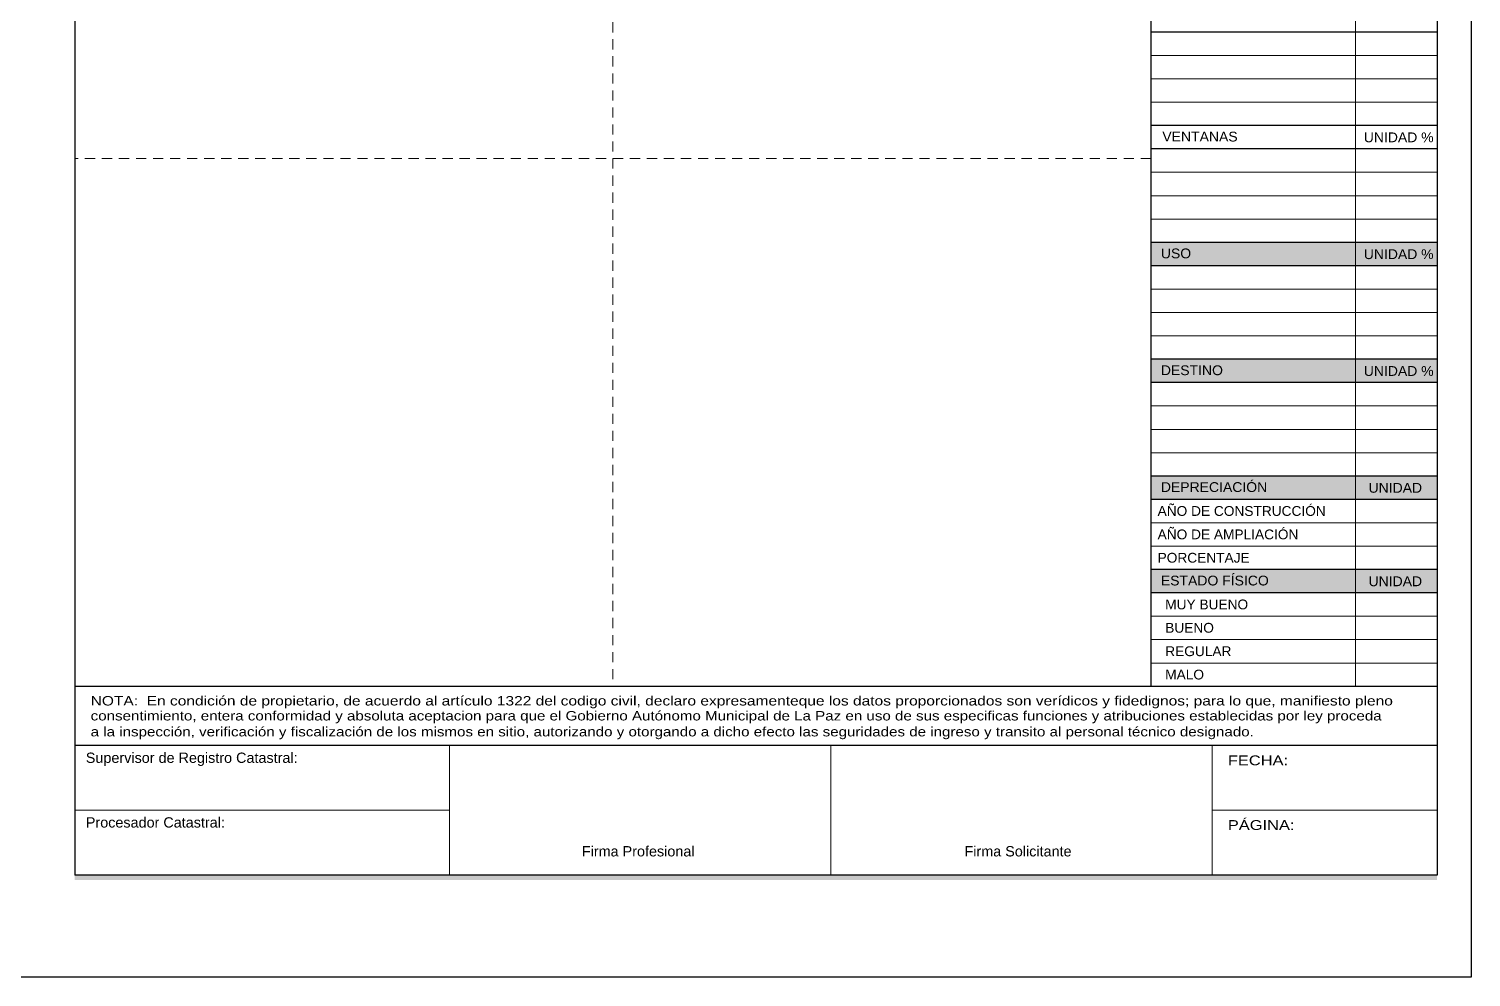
# Model space of a CAD drawing. Header units: inches. Extents: x 13.1 to 77.9, y 9.9 to 37.9.
# Drawn here: x 56.68 to 77.86, y 9.85 to 23.78 of the extents above; entities that cross this region are included whole.
import ezdxf

# ---------------------------------------------------------------- set-up
doc = ezdxf.new("R2010")
doc.units = ezdxf.units.IN
doc.header["$MEASUREMENT"] = 0
doc.linetypes.add('DASHED', pattern=[0.75, 0.5, -0.25])
for name, color, linetype, lineweight in [('F_H', 253, 'Continuous', 13), ('F_NUEVA', 43, 'Continuous', 25), ('F_TEXT', 250, 'Continuous', 13), ('F_TEXTONUEVO', 250, 'Continuous', 13)]:
    doc.layers.add(name, color=color, linetype=linetype, lineweight=lineweight)
doc.layers.add('F_Layer01', color=7, linetype='Continuous')
doc.styles.add('ARIAL', font='arial.ttf', dxfattribs={"height": 0.2})

msp = doc.modelspace()

# ---------------------------------------------------------------- hatches: boundary and pattern name
at = {"layer": 'F_H'}
for points in [[(77.357, 20.3), (77.357, 20.643), (73.157, 20.643), (73.157, 20.3)], [(77.357, 18.584), (77.357, 18.927), (73.157, 18.927), (73.157, 18.584)], [(77.357, 16.868), (77.357, 17.211), (73.157, 17.211), (73.157, 16.868)], [(77.357, 15.495), (77.357, 15.838), (73.157, 15.838), (73.157, 15.495)]]:
    msp.add_hatch(color=256, dxfattribs=at).paths.add_polyline_path(points)
at = {"layer": 'F_Layer01', "true_color": 0xc5483d}
h = msp.add_hatch(color=15, dxfattribs=at)
h.dxf.hatch_style = 2
h.paths.add_polyline_path([(77.357, 11.277), (57.357, 11.277), (57.357, 11.352), (77.357, 11.352)])

# ---------------------------------------------------------------- linework, layer by layer
at = {"layer": 'Defpoints', "color": 2}
msp.add_lwpolyline([(77.857, 37.852), (77.857, 9.852), (56.257, 9.852), (56.257, 37.852)], close=True, dxfattribs=at)
at = {"layer": 'F_NUEVA', "color": 7}
for p, q in [((57.357, 36.352), (57.357, 11.352)), ((77.357, 36.352), (77.357, 11.352)), ((73.157, 32.029), (73.157, 14.122)), ((77.357, 23.732), (73.157, 23.732)), ((77.357, 22.36), (73.157, 22.36)), ((77.357, 22.016), (73.157, 22.016)), ((77.357, 20.643), (73.157, 20.643)), ((77.357, 20.3), (73.157, 20.3)), ((77.357, 18.927), (73.157, 18.927)), ((77.357, 18.643), (77.357, 12.122)), ((77.357, 18.584), (73.157, 18.584)), ((77.357, 17.211), (73.157, 17.211)), ((77.357, 17.211), (73.157, 17.211)), ((76.757, 16.868), (73.157, 16.868)), ((77.357, 16.868), (73.157, 16.868)), ((77.357, 16.868), (73.157, 16.868)), ((57.357, 16.107), (57.357, 13.018)), ((77.357, 15.838), (73.157, 15.838)), ((77.357, 15.495), (73.157, 15.495)), ((77.357, 14.122), (57.357, 14.122)), ((77.357, 13.252), (57.357, 13.252)), ((77.357, 11.352), (57.357, 11.352))]:
    msp.add_line(p, q, dxfattribs=at)
at = {"layer": 'F_TEXTONUEVO', "color": 7}
for p, q in [((76.157, 31.686), (76.157, 14.122)), ((77.357, 23.389), (73.157, 23.389)), ((77.357, 23.046), (73.157, 23.046)), ((77.357, 22.703), (73.157, 22.703)), ((77.357, 21.673), (73.157, 21.673)), ((77.357, 21.33), (73.157, 21.33)), ((77.357, 20.987), (73.157, 20.987)), ((77.357, 19.957), (73.157, 19.957)), ((77.357, 19.614), (73.157, 19.614)), ((77.357, 19.271), (73.157, 19.271)), ((77.357, 18.241), (73.157, 18.241)), ((77.357, 17.898), (73.157, 17.898)), ((77.357, 17.554), (73.157, 17.554)), ((77.357, 16.525), (73.157, 16.525)), ((77.357, 16.182), (73.157, 16.182)), ((77.357, 15.152), (73.157, 15.152)), ((77.357, 14.809), (73.157, 14.809)), ((77.357, 14.465), (73.157, 14.465)), ((62.857, 13.252), (62.857, 11.352)), ((68.457, 13.252), (68.457, 11.352)), ((74.057, 13.252), (74.057, 11.352)), ((62.857, 12.302), (57.357, 12.302)), ((74.057, 12.302), (77.357, 12.302))]:
    msp.add_line(p, q, dxfattribs=at)
at = {"layer": 'F_TEXTONUEVO', "color": 7, "linetype": 'DASHED', "ltscale": 0.3}
for p, q in [((65.257, 29.627), (65.257, 14.122)), ((73.157, 21.874), (57.357, 21.874))]:
    msp.add_line(p, q, dxfattribs=at)

# ---------------------------------------------------------------- texts
at = {"layer": 'F_TEXT', "color": 7, "style": 'ARIAL'}
for s, height, width, p in [('VENTANAS', 0.1439, 1.02, (73.324, 22.126)), ('UNIDAD %%%', 0.1439, 1.02, (76.281, 22.115)), ('USO', 0.1439, 1.02, (73.302, 20.41)), ('UNIDAD %%%', 0.1439, 1.02, (76.281, 20.399)), ('DESTINO', 0.1439, 1.02, (73.302, 18.694)), ('UNIDAD %%%', 0.1439, 1.02, (76.281, 18.683)), ('DEPRECIACIÓN', 0.14393, 1.02, (73.302, 16.978)), ('UNIDAD', 0.1439, 1.02, (76.351, 16.967)), ('ESTADO FÍSICO', 0.14393, 1.02, (73.302, 15.605)), ('UNIDAD', 0.1439, 1.02, (76.351, 15.594)), ('NOTA:  En condición de propietario, de acuerdo al artículo 1322 del codigo civil, declaro expresamenteque los datos proporcionados son verídicos y fidedignos; para lo que, manifiesto pleno', 0.138175, 1.18, (57.591, 13.842)), ('consentimiento, entera conformidad y absoluta aceptacion para que el Gobierno Autónomo Municipal de La Paz en uso de sus especificas funciones y atribuciones establecidas por ley proceda', 0.138175, 1.15, (57.591, 13.622)), ('a la inspección, verificación y fiscalización de los mismos en sitio, autorizando y otorgando a dicho efecto las seguridades de ingreso y transito al personal técnico designado.', 0.138175, 1.15, (57.591, 13.388)), ('FECHA:', 0.1439, 1.2, (74.285, 12.964)), ('PÁGINA:', 0.1439, 1.2, (74.285, 12.014))]:
    msp.add_text(s, height=height, dxfattribs=dict(at, width=width)).set_placement(p)
for s, height, p in [('AÑO DE CONSTRUCCIÓN', 0.14393, (73.254, 16.627)), ('AÑO DE AMPLIACIÓN', 0.14393, (73.254, 16.283)), ('PORCENTAJE', 0.1439, (73.254, 15.94)), ('MUY BUENO', 0.1439, (73.366, 15.254)), ('BUENO', 0.1439, (73.366, 14.911)), ('REGULAR', 0.1439, (73.366, 14.567)), ('MALO', 0.1439, (73.366, 14.224)), ('Supervisor de Registro Catastral:', 0.15113, (57.52, 12.999)), ('Procesador Catastral:', 0.15113, (57.52, 12.049)), ('Firma Profesional', 0.15113, (64.802, 11.625)), ('Firma Solicitante', 0.15113, (70.419, 11.625))]:
    msp.add_text(s, height=height, dxfattribs=at).set_placement(p)

doc.saveas('drawing.dxf')
